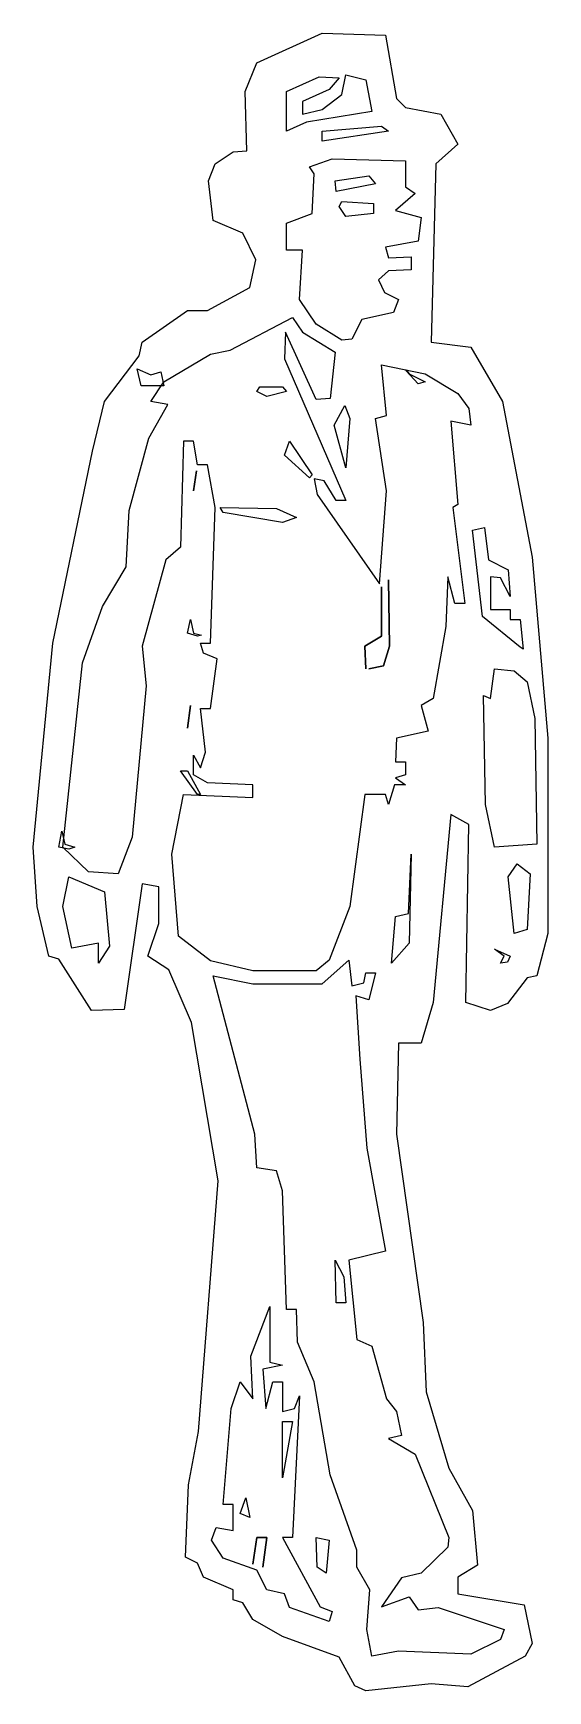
# Model space of a CAD drawing. Extents: x -11.71 to -11.13, y -6.95 to -5.08.
import ezdxf

# ---------------------------------------------------------------- set-up
doc = ezdxf.new("R2010")
doc.units = 0
doc.header["$MEASUREMENT"] = 0
doc.layers.get('0').update_dxf_attribs({"linetype": 'CONTINUOUS'})

msp = doc.modelspace()

# ---------------------------------------------------------------- linework, layer by layer
at = {"linetype": 'CONTINUOUS'}
for points in [[(-11.3374, -6.9516), (-11.3498, -6.946), (-11.3676, -6.9136), (-11.4313, -6.8902), (-11.4649, -6.8712), (-11.4761, -6.8522), (-11.4873, -6.8488), (-11.4873, -6.8376), (-11.5208, -6.8231), (-11.5275, -6.8074), (-11.5409, -6.8007), (-11.5375, -6.7191), (-11.5264, -6.6587), (-11.504, -6.3759), (-11.5342, -6.197), (-11.5599, -6.1377), (-11.5834, -6.1221), (-11.5711, -6.0852), (-11.5711, -6.0438), (-11.5901, -6.0404), (-11.6102, -6.1824), (-11.6471, -6.1836), (-11.684, -6.1254), (-11.6952, -6.1221), (-11.7086, -6.0662), (-11.7131, -5.9991), (-11.6908, -5.7688), (-11.646, -5.5519), (-11.6326, -5.496), (-11.5935, -5.4445), (-11.5901, -5.4289), (-11.5387, -5.3931), (-11.5163, -5.3931), (-11.4682, -5.3674), (-11.4616, -5.3361), (-11.4761, -5.3059), (-11.5096, -5.2914), (-11.5152, -5.2466), (-11.5074, -5.2276), (-11.4873, -5.2142), (-11.4716, -5.2131), (-11.4738, -5.146), (-11.4604, -5.1136), (-11.3866, -5.0801), (-11.3151, -5.0823), (-11.3028, -5.1538), (-11.2927, -5.1639), (-11.2525, -5.1717), (-11.2335, -5.2053), (-11.2581, -5.2276), (-11.2636, -5.4289), (-11.2189, -5.4345), (-11.1831, -5.496), (-11.1496, -5.6715), (-11.1317, -5.8761), (-11.1317, -6.0964), (-11.144, -6.1444), (-11.1552, -6.1467), (-11.1775, -6.1757), (-11.1965, -6.1836), (-11.2245, -6.1746), (-11.2211, -5.9734), (-11.2413, -5.9622), (-11.2614, -6.1746), (-11.2748, -6.2204), (-11.3006, -6.2204), (-11.3028, -6.3233), (-11.2726, -6.5357), (-11.2692, -6.614), (-11.2435, -6.7001), (-11.2167, -6.7482), (-11.2111, -6.8096), (-11.2335, -6.8231), (-11.2335, -6.8421), (-11.1585, -6.8544), (-11.1496, -6.898), (-11.1574, -6.9125), (-11.2223, -6.9472), (-11.2636, -6.9438), (-11.3374, -6.9516)], [(-11.4269, -5.1908), (-11.4269, -5.146), (-11.39, -5.1292), (-11.3676, -5.1304), (-11.3788, -5.1438), (-11.409, -5.1572), (-11.409, -5.1717), (-11.3866, -5.1662), (-11.3643, -5.1494), (-11.3598, -5.127), (-11.3374, -5.1326), (-11.3307, -5.1684), (-11.4045, -5.1807), (-11.4269, -5.1908)], [(-11.3866, -5.2019), (-11.3866, -5.1908), (-11.3195, -5.1852), (-11.3117, -5.1908), (-11.3866, -5.2019)], [(-11.3643, -5.4266), (-11.3934, -5.4088), (-11.4124, -5.3808), (-11.409, -5.3249), (-11.4269, -5.3249), (-11.4269, -5.2947), (-11.3978, -5.2836), (-11.3956, -5.2388), (-11.4011, -5.231), (-11.3754, -5.222), (-11.2927, -5.2243), (-11.2927, -5.2534), (-11.2816, -5.2612), (-11.3039, -5.2802), (-11.2748, -5.288), (-11.2782, -5.3148), (-11.3151, -5.3216), (-11.3117, -5.3338), (-11.286, -5.3327), (-11.286, -5.3473), (-11.3117, -5.3484), (-11.3229, -5.3584), (-11.3162, -5.373), (-11.3006, -5.3808), (-11.3061, -5.3954), (-11.3419, -5.4032), (-11.3531, -5.4255), (-11.3643, -5.4266)], [(-11.371, -5.259), (-11.3721, -5.2466), (-11.3341, -5.241), (-11.3263, -5.25), (-11.371, -5.259)], [(-11.3598, -5.2869), (-11.3676, -5.2757), (-11.3643, -5.2701), (-11.3285, -5.2724), (-11.3285, -5.2836), (-11.3598, -5.2869)], [(-11.4649, -6.1388), (-11.5129, -6.1276), (-11.5488, -6.0997), (-11.5566, -6.0069), (-11.5431, -5.9398), (-11.4649, -5.9432), (-11.4649, -5.9286), (-11.5163, -5.9264), (-11.532, -5.9175), (-11.532, -5.8951), (-11.5242, -5.9096), (-11.5185, -5.8918), (-11.5242, -5.8426), (-11.5129, -5.8426), (-11.5052, -5.7866), (-11.5208, -5.78), (-11.5242, -5.7688), (-11.5129, -5.7688), (-11.5074, -5.6156), (-11.5163, -5.5675), (-11.5275, -5.5675), (-11.532, -5.5407), (-11.5431, -5.5407), (-11.5465, -5.6603), (-11.5633, -5.6748), (-11.5901, -5.7721), (-11.5856, -5.8168), (-11.6013, -5.9879), (-11.617, -6.0293), (-11.6505, -6.027), (-11.6795, -5.9991), (-11.6572, -5.7911), (-11.6348, -5.7274), (-11.608, -5.6827), (-11.6046, -5.619), (-11.5823, -5.5373), (-11.561, -5.4993), (-11.58, -5.496), (-11.5655, -5.4736), (-11.5129, -5.4423), (-11.4906, -5.4378), (-11.4202, -5.4009), (-11.409, -5.4177), (-11.3721, -5.4401), (-11.3777, -5.4926), (-11.3934, -5.4937), (-11.428, -5.4177), (-11.4291, -5.4479), (-11.3598, -5.6078), (-11.371, -5.6078), (-11.3844, -5.5854), (-11.3956, -5.5832), (-11.3922, -5.6011), (-11.3218, -5.7017), (-11.3139, -5.5966), (-11.3263, -5.515), (-11.3139, -5.5116), (-11.3195, -5.4546), (-11.2703, -5.4647), (-11.2335, -5.487), (-11.2211, -5.5038), (-11.2189, -5.5228), (-11.2413, -5.5183), (-11.2335, -5.6122), (-11.239, -5.6156), (-11.2256, -5.724), (-11.2368, -5.724), (-11.2446, -5.6939), (-11.2469, -5.7498), (-11.2614, -5.8314), (-11.2748, -5.8392), (-11.267, -5.8683), (-11.3028, -5.8761), (-11.3039, -5.9029), (-11.2927, -5.9029), (-11.2927, -5.9175), (-11.3039, -5.9208), (-11.2927, -5.9286), (-11.305, -5.9286), (-11.3117, -5.951), (-11.3151, -5.9398), (-11.3385, -5.9398), (-11.3553, -6.0662), (-11.3788, -6.1265), (-11.3934, -6.1388), (-11.4649, -6.1388)], [(-11.5912, -5.4781), (-11.5957, -5.4591), (-11.58, -5.4658), (-11.5689, -5.4624), (-11.5655, -5.4781), (-11.5912, -5.4781)], [(-11.2782, -5.4758), (-11.2916, -5.4613), (-11.2916, -5.4602), (-11.2882, -5.4647), (-11.2703, -5.4736), (-11.2782, -5.4758)], [(-11.2782, -5.4758), (-11.2916, -5.4613), (-11.2916, -5.4602), (-11.2882, -5.4647), (-11.2703, -5.4736), (-11.2782, -5.4758)], [(-11.4492, -5.4904), (-11.4604, -5.4848), (-11.4571, -5.4792), (-11.4313, -5.4792), (-11.4269, -5.4848), (-11.4492, -5.4904)], [(-11.3598, -5.5709), (-11.3732, -5.5228), (-11.3609, -5.5004), (-11.3553, -5.515), (-11.3598, -5.5709)], [(-11.4011, -5.582), (-11.4291, -5.5564), (-11.4235, -5.5407), (-11.3978, -5.5787), (-11.4011, -5.582)], [(-11.532, -5.5966), (-11.5286, -5.5742), (-11.532, -5.5966)], [(-11.532, -5.5966), (-11.5286, -5.5742), (-11.532, -5.5966)], [(-11.4313, -5.6324), (-11.4984, -5.6212), (-11.5018, -5.6156), (-11.4381, -5.6167), (-11.4157, -5.6268), (-11.4313, -5.6324)], [(-11.163, -5.7732), (-11.2055, -5.7386), (-11.2167, -5.6413), (-11.2033, -5.638), (-11.1988, -5.6748), (-11.1764, -5.686), (-11.1742, -5.7162), (-11.1854, -5.695), (-11.1965, -5.6939), (-11.1965, -5.7308), (-11.1742, -5.7308), (-11.1742, -5.7419), (-11.163, -5.7419), (-11.1597, -5.7755), (-11.163, -5.7732)], [(-11.3374, -5.7978), (-11.3385, -5.7721), (-11.3195, -5.761), (-11.3195, -5.705), (-11.3195, -5.761), (-11.3385, -5.7721), (-11.3374, -5.7978)], [(-11.3341, -5.7978), (-11.3173, -5.7945), (-11.3106, -5.7721), (-11.3117, -5.6972), (-11.3106, -5.7721), (-11.3173, -5.7945), (-11.3341, -5.7978)], [(-11.5275, -5.761), (-11.5387, -5.7576), (-11.5353, -5.7419), (-11.532, -5.7576), (-11.523, -5.7598), (-11.5275, -5.761)], [(-11.5275, -5.761), (-11.5387, -5.7576), (-11.5353, -5.7419), (-11.532, -5.7576), (-11.523, -5.7598), (-11.5275, -5.761)], [(-11.1921, -5.9991), (-11.2021, -5.951), (-11.2044, -5.828), (-11.1965, -5.8314), (-11.1921, -5.7978), (-11.1697, -5.8001), (-11.1552, -5.8124), (-11.1463, -5.8537), (-11.144, -5.9957), (-11.1921, -5.9991)], [(-11.5387, -5.8649), (-11.5353, -5.8392), (-11.5387, -5.8649)], [(-11.5387, -5.8649), (-11.5353, -5.8392), (-11.5387, -5.8649)], [(-11.5275, -5.9398), (-11.5465, -5.913), (-11.5387, -5.913), (-11.5242, -5.9398), (-11.5275, -5.9398)], [(-11.6728, -6.0013), (-11.684, -5.9991), (-11.6807, -5.9812), (-11.6773, -5.9957), (-11.6662, -5.9991), (-11.6728, -6.0013)], [(-11.6728, -6.0013), (-11.684, -5.9991), (-11.6807, -5.9812), (-11.6773, -5.9957), (-11.6662, -5.9991), (-11.6728, -6.0013)], [(-11.3083, -6.1299), (-11.3039, -6.0774), (-11.2893, -6.074), (-11.286, -6.0069), (-11.2882, -6.1075), (-11.3083, -6.1299)], [(-11.1697, -6.0964), (-11.1764, -6.0326), (-11.1664, -6.0181), (-11.1518, -6.0293), (-11.1552, -6.0919), (-11.1697, -6.0964)], [(-11.6393, -6.1299), (-11.6393, -6.1075), (-11.6695, -6.1131), (-11.6795, -6.0662), (-11.6728, -6.0326), (-11.6326, -6.0494), (-11.627, -6.1109), (-11.6393, -6.1299)], [(-11.1854, -6.1299), (-11.1809, -6.1221), (-11.1921, -6.1142), (-11.1742, -6.1221), (-11.1775, -6.1288), (-11.1854, -6.1299)], [(-11.1854, -6.1299), (-11.1809, -6.1221), (-11.1921, -6.1142), (-11.1742, -6.1221), (-11.1775, -6.1288), (-11.1854, -6.1299)], [(-11.3307, -6.9125), (-11.3363, -6.8823), (-11.3329, -6.8376), (-11.3475, -6.8119), (-11.3475, -6.7929), (-11.3777, -6.7079), (-11.3956, -6.6028), (-11.4146, -6.5581), (-11.4157, -6.5212), (-11.4269, -6.5212), (-11.4313, -6.387), (-11.4381, -6.3647), (-11.4604, -6.3613), (-11.4627, -6.3233), (-11.5096, -6.1444), (-11.4649, -6.1534), (-11.3866, -6.1534), (-11.3564, -6.1265), (-11.3531, -6.1556), (-11.3397, -6.1522), (-11.3374, -6.1411), (-11.3263, -6.1411), (-11.3341, -6.1713), (-11.3486, -6.1668), (-11.3441, -6.2384), (-11.3363, -6.339), (-11.3151, -6.4552), (-11.3564, -6.4653), (-11.3475, -6.5548), (-11.3307, -6.5626), (-11.3139, -6.6218), (-11.3028, -6.6364), (-11.2972, -6.6632), (-11.3117, -6.6666), (-11.2816, -6.6844), (-11.2435, -6.7784), (-11.2446, -6.7895), (-11.2748, -6.8186), (-11.2972, -6.8242), (-11.3195, -6.8566), (-11.2882, -6.8454), (-11.2782, -6.86), (-11.2558, -6.8577), (-11.1809, -6.8823), (-11.1854, -6.8935), (-11.2189, -6.9103), (-11.3006, -6.9069), (-11.3307, -6.9125)], [(-11.371, -6.5134), (-11.3721, -6.4653), (-11.362, -6.4843), (-11.3598, -6.5134), (-11.371, -6.5134)], [(-11.3788, -6.8734), (-11.4235, -6.8577), (-11.4291, -6.8421), (-11.4492, -6.8376), (-11.4604, -6.8152), (-11.4984, -6.8018), (-11.5118, -6.7817), (-11.5063, -6.7672), (-11.4873, -6.7705), (-11.4873, -6.7414), (-11.4984, -6.7414), (-11.4895, -6.633), (-11.4794, -6.6028), (-11.4649, -6.6218), (-11.4671, -6.5738), (-11.4459, -6.5178), (-11.4459, -6.5805), (-11.4313, -6.5838), (-11.4537, -6.5883), (-11.4503, -6.633), (-11.4425, -6.6028), (-11.4313, -6.6028), (-11.4313, -6.6364), (-11.418, -6.633), (-11.4124, -6.6185), (-11.4202, -6.7784), (-11.4313, -6.7784), (-11.3889, -6.8566), (-11.3754, -6.8622), (-11.3788, -6.8734)], [(-11.4313, -6.7113), (-11.4313, -6.6476), (-11.4202, -6.6476), (-11.4313, -6.7113)], [(-11.4794, -6.7515), (-11.4727, -6.7336), (-11.4682, -6.756), (-11.4794, -6.7515)], [(-11.4537, -6.8119), (-11.4492, -6.7784), (-11.4604, -6.7784), (-11.4649, -6.8085), (-11.4604, -6.7784), (-11.4492, -6.7784), (-11.4537, -6.8119)], [(-11.3821, -6.8186), (-11.3922, -6.8119), (-11.3934, -6.7784), (-11.3788, -6.7817), (-11.3821, -6.8186)]]:
    msp.add_lwpolyline(points, dxfattribs=at)

doc.saveas('drawing.dxf')
